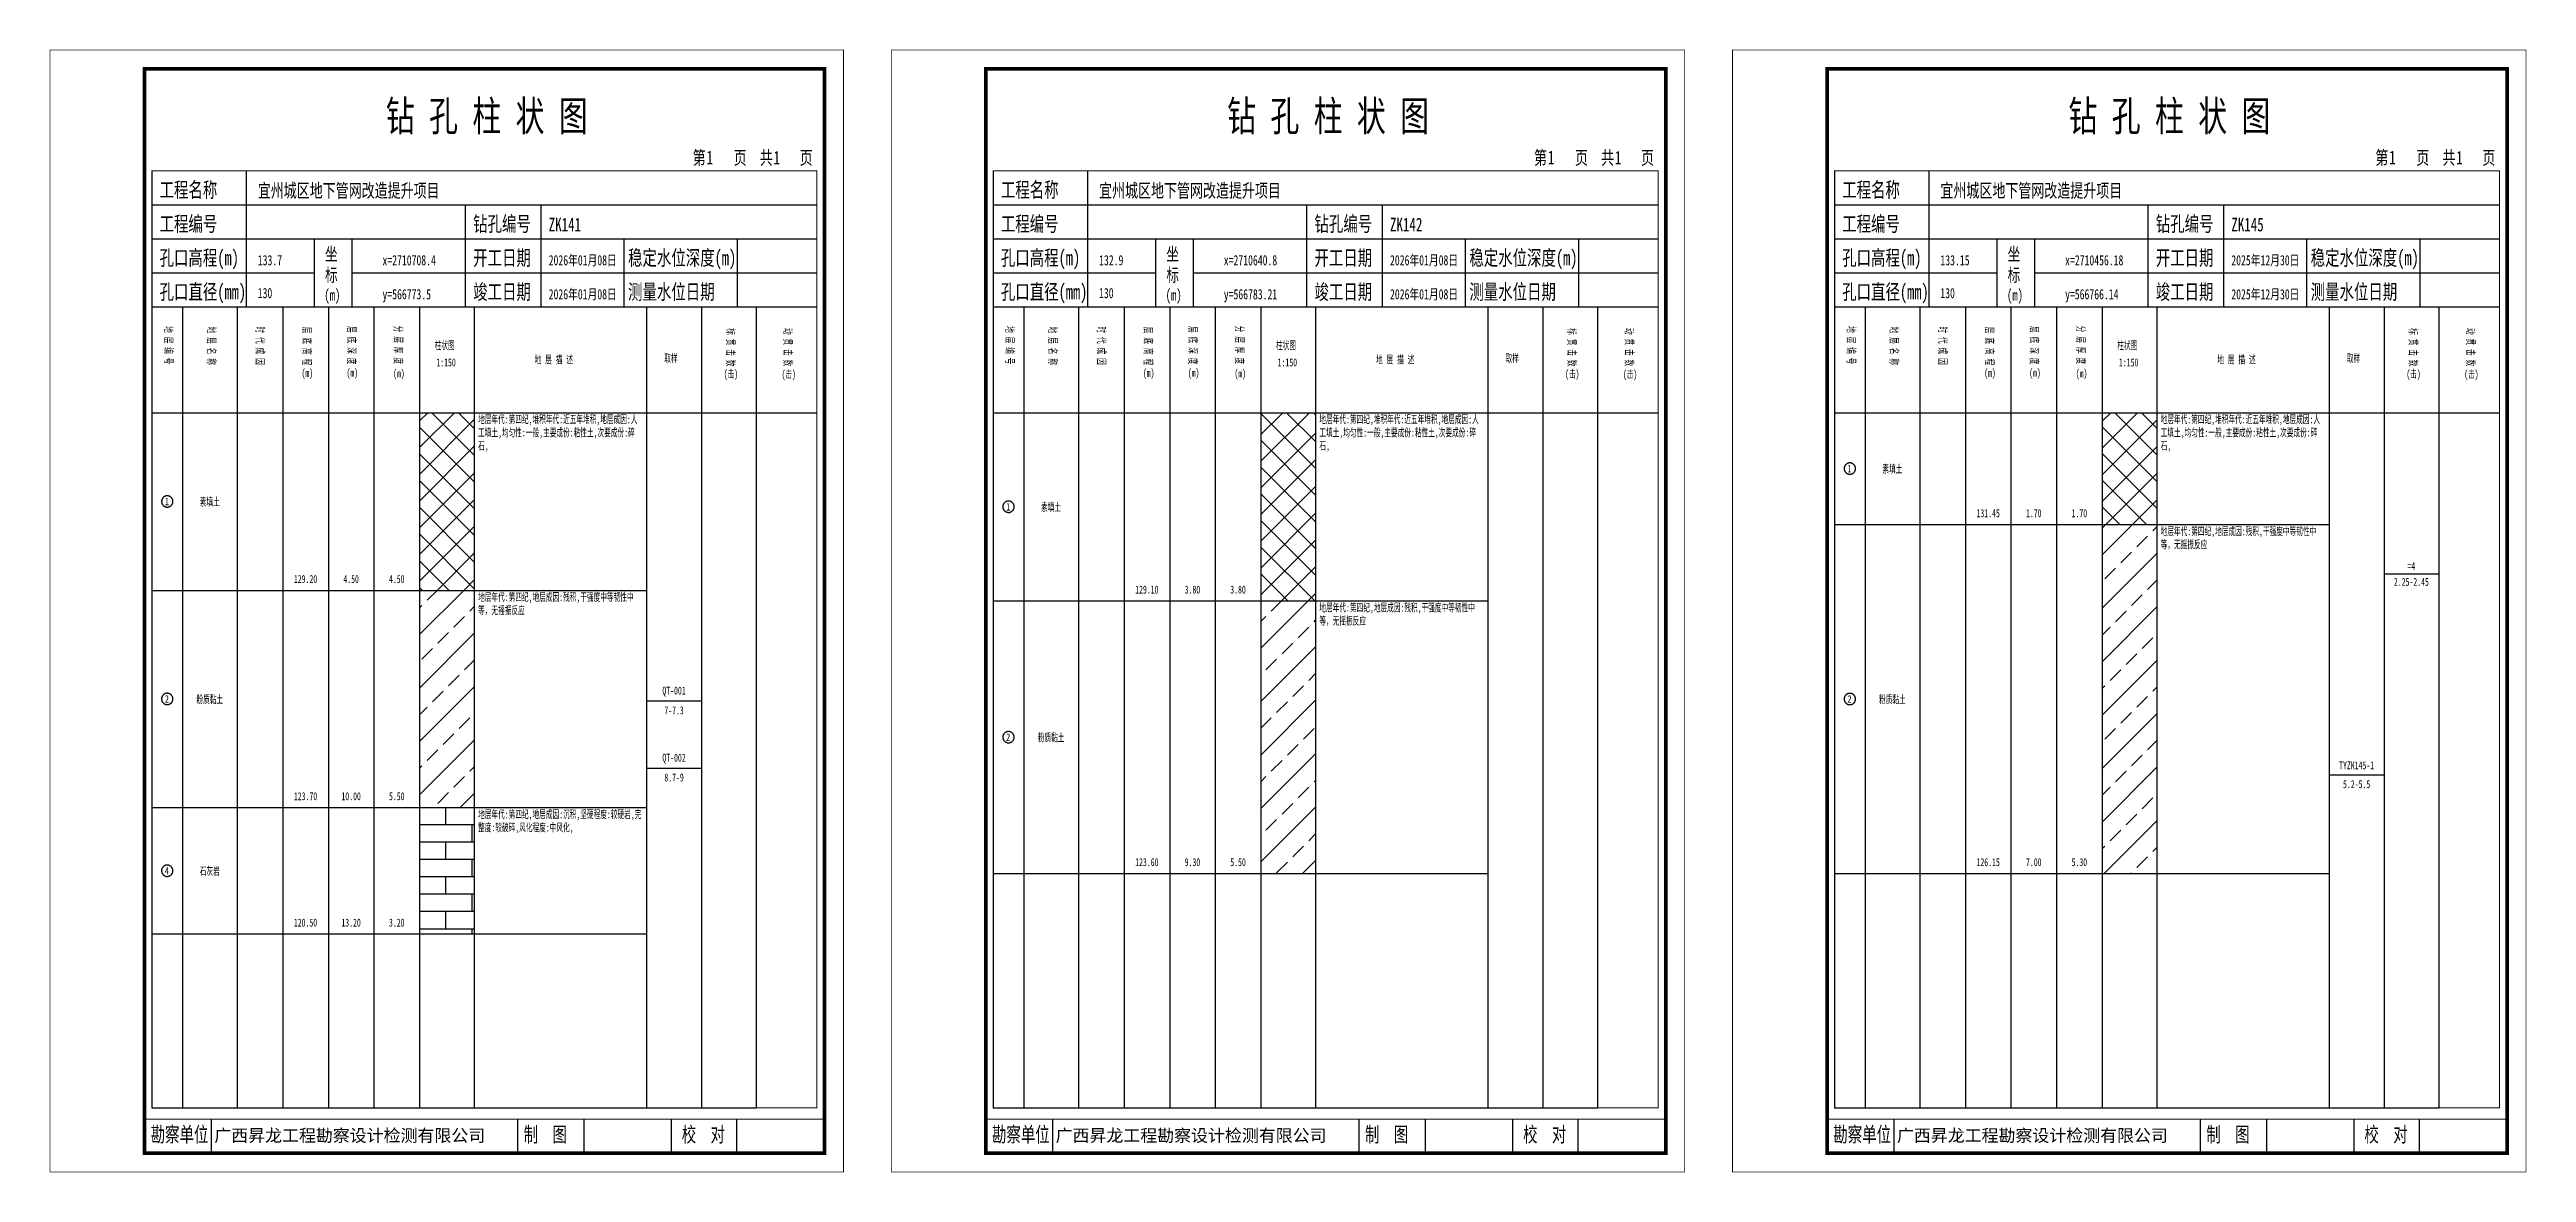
# Model space of a CAD drawing. Header units: millimetres. Extents: x 0 to 2711117, y 0 to 567555.
# Drawn here: x 36743 to 37399, y 0 to 297 of the extents above; entities that cross this region are included whole.
import ezdxf
from ezdxf.enums import TextEntityAlignment as Align

# ---------------------------------------------------------------- set-up
doc = ezdxf.new("R2010")
doc.units = ezdxf.units.MM
doc.layers.add('GICAD_POU_TEXTS', color=7, linetype='Continuous')
doc.layers.add('勘察点图例', color=7, linetype='Continuous')
doc.styles.add('HEAD_FONT', font='simfang.ttf', dxfattribs={"width": 0.6})
doc.styles.add('HEAD_FONT2', font='simfang.ttf', dxfattribs={"width": 0.6})
doc.styles.add('HT', font='simhei.ttf')
doc.styles.add('LZ_FONT', font='simfang.ttf', dxfattribs={"width": 0.7, "height": 8})
doc.styles.add('成果图图块', font='simfang.ttf', dxfattribs={"height": 2.5})
doc.styles.add('成果图表体', font='simfang.ttf', dxfattribs={"width": 0.6, "height": 2.1})
pattern_1 = [(45, (0, 0), (-3.5355339, 3.5355339), []), (135, (0, 0), (-3.5355339, -3.5355339), [])]
pattern_2 = [(45, (0, 0), (-7.0710678, 7.0710678), []), (45, (7.071, 0), (-7.0710678, 7.0710678), [4, -2])]

# ---------------------------------------------------------------- blocks, each defined once
blk = doc.blocks.new('ZK141')
for p, q in [((52, 229), (52, 265)), ((27, 256), (203, 256)), ((110, 229), (110, 256)), ((130, 229), (130, 256)), ((27, 247), (203, 247)), ((70, 229), (70, 247)), ((80, 229), (80, 247)), ((152, 229), (152, 247)), ((182, 229), (182, 247)), ((27, 238), (70, 238)), ((80, 238), (203, 238)), ((27, 229), (35.05, 229)), ((35.05, 229), (35.05, 17)), ((35.05, 229), (49.53, 229)), ((49.53, 229), (49.53, 17)), ((49.53, 229), (61.6, 229)), ((61.6, 229), (61.6, 17)), ((61.6, 229), (73.68, 229)), ((73.68, 229), (73.68, 17)), ((73.68, 229), (85.75, 229)), ((85.75, 229), (85.75, 17)), ((85.75, 229), (97.82, 229)), ((97.82, 229), (97.82, 17)), ((97.82, 229), (112.3, 229)), ((112.3, 229), (112.3, 17)), ((112.3, 229), (157.93, 229)), ((157.93, 229), (157.93, 17)), ((157.93, 229), (172.42, 229)), ((172.42, 229), (172.42, 17)), ((172.42, 229), (186.9, 229)), ((186.9, 229), (186.9, 17)), ((186.9, 229), (203, 229)), ((27, 201), (203, 201)), ((27, 17), (35.05, 17)), ((35.05, 17), (49.53, 17)), ((42.74, 4.95), (42.74, 13.95)), ((42.74, 4.95), (42.74, 13.95)), ((49.53, 17), (61.6, 17)), ((61.6, 17), (73.68, 17)), ((73.68, 17), (85.75, 17)), ((85.75, 17), (97.82, 17)), ((97.82, 17), (112.3, 17)), ((112.3, 17), (157.93, 17)), ((123.83, 4.95), (123.83, 13.95)), ((141.38, 4.95), (141.38, 13.95)), ((157.93, 17), (172.42, 17)), ((164.48, 4.95), (164.48, 13.95)), ((172.42, 17), (186.9, 17)), ((181.84, 4.95), (181.84, 13.95)), ((181.84, 4.95), (181.84, 13.95))]:
    blk.add_line(p, q)
for points, const_width in [([(0, 0), (210, 0), (210, 297), (0, 297)], 0.25), ([(25, 5), (205, 5), (205, 292), (25, 292)], 1), ([(27, 265), (203, 265), (203, 17), (27, 17)], 0.3)]:
    blk.add_lwpolyline(points, close=True, dxfattribs=dict(const_width=const_width))
at = {"const_width": 0.3}
for points in [[(27, 229), (203, 229)], [(25, 14), (205, 14)]]:
    blk.add_lwpolyline(points, dxfattribs=at)
at = {"style": 'LZ_FONT', "width": 0.7}
for s, height, p in [('钻 孔 柱 状 图', 8, (88.9, 275.54)), ('第', 3.6, (170.12, 266.7)), ('1', 3.6, (173.78, 266.75)), ('页', 3.6, (180.96, 266.7)), ('共', 3.6, (187.88, 266.7)), ('1', 3.6, (191.54, 266.7)), ('页', 3.6, (198.44, 266.7)), ('工程名称', 4, (29, 258)), ('宜州城区地下管网改造提升项目', 3.6, (55, 258)), ('工程编号', 4, (29, 249)), ('钻孔编号', 4, (112, 249)), ('ZK141', 3.6, (132, 249)), ('孔口高程(m)', 4, (29, 240)), ('133.7', 2.7, (55, 240)), ('坐', 3.5, (72.79, 241.24)), ('x=2710708.4', 2.7, (88, 240)), ('开工日期', 4, (112, 240)), ('2026年01月08日', 2.7, (132, 240)), ('稳定水位深度(m)', 4, (153, 240)), ('标', 3.5, (72.79, 235.7)), ('孔口直径(mm)', 4, (29, 231)), ('130', 2.7, (54.98, 231.31)), ('(m) ', 3, (72.59, 230.65)), ('y=566773.5', 2.7, (88, 231)), ('竣工日期', 4, (112, 231)), ('2026年01月08日', 2.7, (132, 231)), ('测量水位日期', 4, (153, 231)), ('勘察单位', 4, (26.65, 7.95)), ('制  图', 4, (125.4, 7.95)), ('校  对', 4, (167.22, 7.95))]:
    blk.add_text(s, height=height, dxfattribs=at).set_placement(p)
at = {"style": 'HT'}
blk.add_text('广西昇龙工程勘察设计检测有限公司', height=3.2865, dxfattribs=at).set_placement((43.48, 8.02))
at = {"char_height": 2.1, "width": 22.806, "attachment_point": 1, "rotation": 270, "style": 'HEAD_FONT'}
for s, insert in [('地 层 编 号', (32.46, 223.92)), ('地 层 名 称', (43.79, 223.76)), ('时 代 成 因', (56.67, 223.83)), ('层 底 高 程', (69.07, 223.71)), ('层 底 深 度', (80.9, 223.91)), ('分 层 厚 度', (93.26, 224.01)), ('标 贯 击 数', (181.21, 223.37)), ('动 贯 击 数', (196.38, 223.43))]:
    blk.add_mtext(s, dxfattribs=dict(at, insert=insert))
at = {"char_height": 2.1, "attachment_point": 1}
for s, insert, width, style in [('柱状图', (101.82, 219.87), 7.855, 'HEAD_FONT2'), ('地 层 描 述', (128.29, 216.11), 22.0781, 'HEAD_FONT2'), ('取样', (162.58, 216.44), 7.855, 'HEAD_FONT2'), ('(m)', (66.58, 212.56), 4.7944, 'HEAD_FONT'), ('(m)', (78.47, 212.61), 4.7944, 'HEAD_FONT'), ('(m)', (90.81, 212.43), 4.7944, 'HEAD_FONT'), ('1:150', (102.26, 215.36), 6.9223, 'HEAD_FONT2'), ('(击)', (178.33, 212.31), 7.855, 'HEAD_FONT2'), ('(击)', (193.64, 212.22), 7.855, 'HEAD_FONT2')]:
    blk.add_mtext(s, dxfattribs=dict(at, insert=insert, width=width, style=style))
blk = doc.blocks.new('ZK141_0')
at = {"color": 7}
blk.add_polyline3d([(-1.5, 0.02, 0), (-1.5, -0.06, 0), (-1.49, -0.13, 0), (-1.48, -0.2, 0), (-1.47, -0.28, 0), (-1.46, -0.35, 0), (-1.44, -0.42, 0), (-1.41, -0.49, 0), (-1.39, -0.56, 0), (-1.36, -0.63, 0), (-1.32, -0.69, 0), (-1.29, -0.76, 0), (-1.25, -0.82, 0), (-1.2, -0.88, 0), (-1.16, -0.94, 0), (-1.11, -0.99, 0), (-1.06, -1.04, 0), (-1.01, -1.1, 0), (-0.95, -1.14, 0), (-0.89, -1.19, 0), (-0.83, -1.23, 0), (-0.77, -1.27, 0), (-0.71, -1.31, 0), (-0.64, -1.34, 0), (-0.57, -1.37, 0), (-0.51, -1.4, 0), (-0.44, -1.42, 0), (-0.36, -1.44, 0), (-0.29, -1.46, 0), (-0.22, -1.47, 0), (-0.15, -1.48, 0), (-0.07, -1.48, 0), (0, -1.48, 0), (0.07, -1.48, 0), (0.15, -1.48, 0), (0.22, -1.47, 0), (0.29, -1.46, 0), (0.36, -1.44, 0), (0.44, -1.42, 0), (0.51, -1.4, 0), (0.57, -1.37, 0), (0.64, -1.34, 0), (0.71, -1.31, 0), (0.77, -1.27, 0), (0.83, -1.23, 0), (0.89, -1.19, 0), (0.95, -1.14, 0), (1.01, -1.1, 0), (1.06, -1.04, 0), (1.11, -0.99, 0), (1.16, -0.94, 0), (1.2, -0.88, 0), (1.25, -0.82, 0), (1.29, -0.76, 0), (1.32, -0.69, 0), (1.36, -0.63, 0), (1.39, -0.56, 0), (1.41, -0.49, 0), (1.44, -0.42, 0), (1.46, -0.35, 0), (1.47, -0.28, 0), (1.48, -0.2, 0), (1.49, -0.13, 0), (1.5, -0.06, 0), (1.5, 0.02, 0), (1.5, 0.09, 0), (1.49, 0.16, 0), (1.48, 0.24, 0), (1.47, 0.31, 0), (1.46, 0.38, 0), (1.44, 0.45, 0), (1.41, 0.52, 0), (1.39, 0.59, 0), (1.36, 0.66, 0), (1.32, 0.72, 0), (1.29, 0.79, 0), (1.25, 0.85, 0), (1.2, 0.91, 0), (1.16, 0.97, 0), (1.11, 1.02, 0), (1.06, 1.08, 0), (1.01, 1.13, 0), (0.95, 1.18, 0), (0.89, 1.22, 0), (0.83, 1.26, 0), (0.77, 1.3, 0), (0.71, 1.34, 0), (0.64, 1.37, 0), (0.57, 1.4, 0), (0.51, 1.43, 0), (0.44, 1.45, 0), (0.36, 1.47, 0), (0.29, 1.49, 0), (0.22, 1.5, 0), (0.15, 1.51, 0), (0.07, 1.51, 0), (0, 1.52, 0), (-0.07, 1.51, 0), (-0.15, 1.51, 0), (-0.22, 1.5, 0), (-0.29, 1.49, 0), (-0.36, 1.47, 0), (-0.44, 1.45, 0), (-0.51, 1.43, 0), (-0.57, 1.4, 0), (-0.64, 1.37, 0), (-0.71, 1.34, 0), (-0.77, 1.3, 0), (-0.83, 1.26, 0), (-0.89, 1.22, 0), (-0.95, 1.18, 0), (-1.01, 1.13, 0), (-1.06, 1.08, 0), (-1.11, 1.02, 0), (-1.16, 0.97, 0), (-1.2, 0.91, 0), (-1.25, 0.85, 0), (-1.29, 0.79, 0), (-1.32, 0.72, 0), (-1.36, 0.66, 0), (-1.39, 0.59, 0), (-1.41, 0.52, 0), (-1.44, 0.45, 0), (-1.46, 0.38, 0), (-1.47, 0.31, 0), (-1.48, 0.24, 0), (-1.49, 0.16, 0), (-1.5, 0.09, 0), (-1.5, 0.02, 0)], dxfattribs=at)
at = {"layer": 'GICAD_POU_TEXTS', "color": 7, "style": '成果图图块', "width": 0.7}
blk.add_text('1', height=2, dxfattribs=at).set_placement((-0.09, -0.99), align=Align.CENTER)
blk = doc.blocks.new('ZK141_1')
at = {"color": 7}
blk.add_polyline3d([(-1.5, 0.02, 0), (-1.5, -0.06, 0), (-1.49, -0.13, 0), (-1.48, -0.2, 0), (-1.47, -0.28, 0), (-1.46, -0.35, 0), (-1.44, -0.42, 0), (-1.41, -0.49, 0), (-1.39, -0.56, 0), (-1.36, -0.63, 0), (-1.32, -0.69, 0), (-1.29, -0.76, 0), (-1.25, -0.82, 0), (-1.2, -0.88, 0), (-1.16, -0.94, 0), (-1.11, -0.99, 0), (-1.06, -1.04, 0), (-1.01, -1.1, 0), (-0.95, -1.14, 0), (-0.89, -1.19, 0), (-0.83, -1.23, 0), (-0.77, -1.27, 0), (-0.71, -1.31, 0), (-0.64, -1.34, 0), (-0.57, -1.37, 0), (-0.51, -1.4, 0), (-0.44, -1.42, 0), (-0.36, -1.44, 0), (-0.29, -1.46, 0), (-0.22, -1.47, 0), (-0.15, -1.48, 0), (-0.07, -1.48, 0), (0, -1.48, 0), (0.07, -1.48, 0), (0.15, -1.48, 0), (0.22, -1.47, 0), (0.29, -1.46, 0), (0.36, -1.44, 0), (0.44, -1.42, 0), (0.51, -1.4, 0), (0.57, -1.37, 0), (0.64, -1.34, 0), (0.71, -1.31, 0), (0.77, -1.27, 0), (0.83, -1.23, 0), (0.89, -1.19, 0), (0.95, -1.14, 0), (1.01, -1.1, 0), (1.06, -1.04, 0), (1.11, -0.99, 0), (1.16, -0.94, 0), (1.2, -0.88, 0), (1.25, -0.82, 0), (1.29, -0.76, 0), (1.32, -0.69, 0), (1.36, -0.63, 0), (1.39, -0.56, 0), (1.41, -0.49, 0), (1.44, -0.42, 0), (1.46, -0.35, 0), (1.47, -0.28, 0), (1.48, -0.2, 0), (1.49, -0.13, 0), (1.5, -0.06, 0), (1.5, 0.02, 0), (1.5, 0.09, 0), (1.49, 0.16, 0), (1.48, 0.24, 0), (1.47, 0.31, 0), (1.46, 0.38, 0), (1.44, 0.45, 0), (1.41, 0.52, 0), (1.39, 0.59, 0), (1.36, 0.66, 0), (1.32, 0.72, 0), (1.29, 0.79, 0), (1.25, 0.85, 0), (1.2, 0.91, 0), (1.16, 0.97, 0), (1.11, 1.02, 0), (1.06, 1.08, 0), (1.01, 1.13, 0), (0.95, 1.18, 0), (0.89, 1.22, 0), (0.83, 1.26, 0), (0.77, 1.3, 0), (0.71, 1.34, 0), (0.64, 1.37, 0), (0.57, 1.4, 0), (0.51, 1.43, 0), (0.44, 1.45, 0), (0.36, 1.47, 0), (0.29, 1.49, 0), (0.22, 1.5, 0), (0.15, 1.51, 0), (0.07, 1.51, 0), (0, 1.52, 0), (-0.07, 1.51, 0), (-0.15, 1.51, 0), (-0.22, 1.5, 0), (-0.29, 1.49, 0), (-0.36, 1.47, 0), (-0.44, 1.45, 0), (-0.51, 1.43, 0), (-0.57, 1.4, 0), (-0.64, 1.37, 0), (-0.71, 1.34, 0), (-0.77, 1.3, 0), (-0.83, 1.26, 0), (-0.89, 1.22, 0), (-0.95, 1.18, 0), (-1.01, 1.13, 0), (-1.06, 1.08, 0), (-1.11, 1.02, 0), (-1.16, 0.97, 0), (-1.2, 0.91, 0), (-1.25, 0.85, 0), (-1.29, 0.79, 0), (-1.32, 0.72, 0), (-1.36, 0.66, 0), (-1.39, 0.59, 0), (-1.41, 0.52, 0), (-1.44, 0.45, 0), (-1.46, 0.38, 0), (-1.47, 0.31, 0), (-1.48, 0.24, 0), (-1.49, 0.16, 0), (-1.5, 0.09, 0), (-1.5, 0.02, 0)], dxfattribs=at)
at = {"layer": 'GICAD_POU_TEXTS', "color": 7, "style": '成果图图块', "width": 0.7}
blk.add_text('2', height=2, dxfattribs=at).set_placement((-0.09, -0.99), align=Align.CENTER)
blk = doc.blocks.new('ZK141_2')
at = {"color": 7}
blk.add_polyline3d([(-1.5, 0.02, 0), (-1.5, -0.06, 0), (-1.49, -0.13, 0), (-1.48, -0.2, 0), (-1.47, -0.28, 0), (-1.46, -0.35, 0), (-1.44, -0.42, 0), (-1.41, -0.49, 0), (-1.39, -0.56, 0), (-1.36, -0.63, 0), (-1.32, -0.69, 0), (-1.29, -0.76, 0), (-1.25, -0.82, 0), (-1.2, -0.88, 0), (-1.16, -0.94, 0), (-1.11, -0.99, 0), (-1.06, -1.04, 0), (-1.01, -1.1, 0), (-0.95, -1.14, 0), (-0.89, -1.19, 0), (-0.83, -1.23, 0), (-0.77, -1.27, 0), (-0.71, -1.31, 0), (-0.64, -1.34, 0), (-0.57, -1.37, 0), (-0.51, -1.4, 0), (-0.44, -1.42, 0), (-0.36, -1.44, 0), (-0.29, -1.46, 0), (-0.22, -1.47, 0), (-0.15, -1.48, 0), (-0.07, -1.48, 0), (0, -1.48, 0), (0.07, -1.48, 0), (0.15, -1.48, 0), (0.22, -1.47, 0), (0.29, -1.46, 0), (0.36, -1.44, 0), (0.44, -1.42, 0), (0.51, -1.4, 0), (0.57, -1.37, 0), (0.64, -1.34, 0), (0.71, -1.31, 0), (0.77, -1.27, 0), (0.83, -1.23, 0), (0.89, -1.19, 0), (0.95, -1.14, 0), (1.01, -1.1, 0), (1.06, -1.04, 0), (1.11, -0.99, 0), (1.16, -0.94, 0), (1.2, -0.88, 0), (1.25, -0.82, 0), (1.29, -0.76, 0), (1.32, -0.69, 0), (1.36, -0.63, 0), (1.39, -0.56, 0), (1.41, -0.49, 0), (1.44, -0.42, 0), (1.46, -0.35, 0), (1.47, -0.28, 0), (1.48, -0.2, 0), (1.49, -0.13, 0), (1.5, -0.06, 0), (1.5, 0.02, 0), (1.5, 0.09, 0), (1.49, 0.16, 0), (1.48, 0.24, 0), (1.47, 0.31, 0), (1.46, 0.38, 0), (1.44, 0.45, 0), (1.41, 0.52, 0), (1.39, 0.59, 0), (1.36, 0.66, 0), (1.32, 0.72, 0), (1.29, 0.79, 0), (1.25, 0.85, 0), (1.2, 0.91, 0), (1.16, 0.97, 0), (1.11, 1.02, 0), (1.06, 1.08, 0), (1.01, 1.13, 0), (0.95, 1.18, 0), (0.89, 1.22, 0), (0.83, 1.26, 0), (0.77, 1.3, 0), (0.71, 1.34, 0), (0.64, 1.37, 0), (0.57, 1.4, 0), (0.51, 1.43, 0), (0.44, 1.45, 0), (0.36, 1.47, 0), (0.29, 1.49, 0), (0.22, 1.5, 0), (0.15, 1.51, 0), (0.07, 1.51, 0), (0, 1.52, 0), (-0.07, 1.51, 0), (-0.15, 1.51, 0), (-0.22, 1.5, 0), (-0.29, 1.49, 0), (-0.36, 1.47, 0), (-0.44, 1.45, 0), (-0.51, 1.43, 0), (-0.57, 1.4, 0), (-0.64, 1.37, 0), (-0.71, 1.34, 0), (-0.77, 1.3, 0), (-0.83, 1.26, 0), (-0.89, 1.22, 0), (-0.95, 1.18, 0), (-1.01, 1.13, 0), (-1.06, 1.08, 0), (-1.11, 1.02, 0), (-1.16, 0.97, 0), (-1.2, 0.91, 0), (-1.25, 0.85, 0), (-1.29, 0.79, 0), (-1.32, 0.72, 0), (-1.36, 0.66, 0), (-1.39, 0.59, 0), (-1.41, 0.52, 0), (-1.44, 0.45, 0), (-1.46, 0.38, 0), (-1.47, 0.31, 0), (-1.48, 0.24, 0), (-1.49, 0.16, 0), (-1.5, 0.09, 0), (-1.5, 0.02, 0)], dxfattribs=at)
at = {"layer": 'GICAD_POU_TEXTS', "color": 7, "style": '成果图图块', "width": 0.7}
blk.add_text('4', height=2, dxfattribs=at).set_placement((-0.09, -0.99), align=Align.CENTER)
blk = doc.blocks.new('ZK142')
for p, q in [((52, 229), (52, 265)), ((27, 256), (203, 256)), ((110, 229), (110, 256)), ((130, 229), (130, 256)), ((27, 247), (203, 247)), ((70, 229), (70, 247)), ((80, 229), (80, 247)), ((152, 229), (152, 247)), ((182, 229), (182, 247)), ((27, 238), (70, 238)), ((80, 238), (203, 238)), ((27, 229), (35.05, 229)), ((35.05, 229), (35.05, 17)), ((35.05, 229), (49.53, 229)), ((49.53, 229), (49.53, 17)), ((49.53, 229), (61.6, 229)), ((61.6, 229), (61.6, 17)), ((61.6, 229), (73.68, 229)), ((73.68, 229), (73.68, 17)), ((73.68, 229), (85.75, 229)), ((85.75, 229), (85.75, 17)), ((85.75, 229), (97.82, 229)), ((97.82, 229), (97.82, 17)), ((97.82, 229), (112.3, 229)), ((112.3, 229), (112.3, 17)), ((112.3, 229), (157.93, 229)), ((157.93, 229), (157.93, 17)), ((157.93, 229), (172.42, 229)), ((172.42, 229), (172.42, 17)), ((172.42, 229), (186.9, 229)), ((186.9, 229), (186.9, 17)), ((186.9, 229), (203, 229)), ((27, 201), (203, 201)), ((27, 17), (35.05, 17)), ((35.05, 17), (49.53, 17)), ((42.74, 4.95), (42.74, 13.95)), ((42.74, 4.95), (42.74, 13.95)), ((49.53, 17), (61.6, 17)), ((61.6, 17), (73.68, 17)), ((73.68, 17), (85.75, 17)), ((85.75, 17), (97.82, 17)), ((97.82, 17), (112.3, 17)), ((112.3, 17), (157.93, 17)), ((123.83, 4.95), (123.83, 13.95)), ((141.38, 4.95), (141.38, 13.95)), ((157.93, 17), (172.42, 17)), ((164.48, 4.95), (164.48, 13.95)), ((172.42, 17), (186.9, 17)), ((181.84, 4.95), (181.84, 13.95)), ((181.84, 4.95), (181.84, 13.95))]:
    blk.add_line(p, q)
for points, const_width in [([(0, 0), (210, 0), (210, 297), (0, 297)], 0.25), ([(25, 5), (205, 5), (205, 292), (25, 292)], 1), ([(27, 265), (203, 265), (203, 17), (27, 17)], 0.3)]:
    blk.add_lwpolyline(points, close=True, dxfattribs=dict(const_width=const_width))
at = {"const_width": 0.3}
for points in [[(27, 229), (203, 229)], [(25, 14), (205, 14)]]:
    blk.add_lwpolyline(points, dxfattribs=at)
at = {"style": 'LZ_FONT', "width": 0.7}
for s, height, p in [('钻 孔 柱 状 图', 8, (88.9, 275.54)), ('第', 3.6, (170.12, 266.7)), ('1', 3.6, (173.78, 266.75)), ('页', 3.6, (180.96, 266.7)), ('共', 3.6, (187.88, 266.7)), ('1', 3.6, (191.54, 266.7)), ('页', 3.6, (198.44, 266.7)), ('工程名称', 4, (29, 258)), ('宜州城区地下管网改造提升项目', 3.6, (55, 258)), ('工程编号', 4, (29, 249)), ('钻孔编号', 4, (112, 249)), ('ZK142', 3.6, (132, 249)), ('孔口高程(m)', 4, (29, 240)), ('132.9', 2.7, (55, 240)), ('坐', 3.5, (72.79, 241.24)), ('x=2710640.8', 2.7, (88, 240)), ('开工日期', 4, (112, 240)), ('2026年01月08日', 2.7, (132, 240)), ('稳定水位深度(m)', 4, (153, 240)), ('标', 3.5, (72.79, 235.7)), ('孔口直径(mm)', 4, (29, 231)), ('130', 2.7, (54.98, 231.31)), ('(m) ', 3, (72.59, 230.65)), ('y=566783.21', 2.7, (88, 231)), ('竣工日期', 4, (112, 231)), ('2026年01月08日', 2.7, (132, 231)), ('测量水位日期', 4, (153, 231)), ('勘察单位', 4, (26.65, 7.95)), ('制  图', 4, (125.4, 7.95)), ('校  对', 4, (167.22, 7.95))]:
    blk.add_text(s, height=height, dxfattribs=at).set_placement(p)
at = {"style": 'HT'}
blk.add_text('广西昇龙工程勘察设计检测有限公司', height=3.2865, dxfattribs=at).set_placement((43.48, 8.02))
at = {"char_height": 2.1, "width": 22.806, "attachment_point": 1, "rotation": 270, "style": 'HEAD_FONT'}
for s, insert in [('地 层 编 号', (32.46, 223.92)), ('地 层 名 称', (43.79, 223.76)), ('时 代 成 因', (56.67, 223.83)), ('层 底 高 程', (69.07, 223.71)), ('层 底 深 度', (80.9, 223.91)), ('分 层 厚 度', (93.26, 224.01)), ('标 贯 击 数', (181.21, 223.37)), ('动 贯 击 数', (196.38, 223.43))]:
    blk.add_mtext(s, dxfattribs=dict(at, insert=insert))
at = {"char_height": 2.1, "attachment_point": 1}
for s, insert, width, style in [('柱状图', (101.82, 219.87), 7.855, 'HEAD_FONT2'), ('地 层 描 述', (128.29, 216.11), 22.0781, 'HEAD_FONT2'), ('取样', (162.58, 216.44), 7.855, 'HEAD_FONT2'), ('(m)', (66.58, 212.56), 4.7944, 'HEAD_FONT'), ('(m)', (78.47, 212.61), 4.7944, 'HEAD_FONT'), ('(m)', (90.81, 212.43), 4.7944, 'HEAD_FONT'), ('1:150', (102.26, 215.36), 6.9223, 'HEAD_FONT2'), ('(击)', (178.33, 212.31), 7.855, 'HEAD_FONT2'), ('(击)', (193.64, 212.22), 7.855, 'HEAD_FONT2')]:
    blk.add_mtext(s, dxfattribs=dict(at, insert=insert, width=width, style=style))
blk = doc.blocks.new('ZK142_0')
at = {"color": 7}
blk.add_polyline3d([(-1.5, 0.02, 0), (-1.5, -0.06, 0), (-1.49, -0.13, 0), (-1.48, -0.2, 0), (-1.47, -0.28, 0), (-1.46, -0.35, 0), (-1.44, -0.42, 0), (-1.41, -0.49, 0), (-1.39, -0.56, 0), (-1.36, -0.63, 0), (-1.32, -0.69, 0), (-1.29, -0.76, 0), (-1.25, -0.82, 0), (-1.2, -0.88, 0), (-1.16, -0.94, 0), (-1.11, -0.99, 0), (-1.06, -1.04, 0), (-1.01, -1.1, 0), (-0.95, -1.14, 0), (-0.89, -1.19, 0), (-0.83, -1.23, 0), (-0.77, -1.27, 0), (-0.71, -1.31, 0), (-0.64, -1.34, 0), (-0.57, -1.37, 0), (-0.51, -1.4, 0), (-0.44, -1.42, 0), (-0.36, -1.44, 0), (-0.29, -1.46, 0), (-0.22, -1.47, 0), (-0.15, -1.48, 0), (-0.07, -1.48, 0), (0, -1.48, 0), (0.07, -1.48, 0), (0.15, -1.48, 0), (0.22, -1.47, 0), (0.29, -1.46, 0), (0.36, -1.44, 0), (0.44, -1.42, 0), (0.51, -1.4, 0), (0.57, -1.37, 0), (0.64, -1.34, 0), (0.71, -1.31, 0), (0.77, -1.27, 0), (0.83, -1.23, 0), (0.89, -1.19, 0), (0.95, -1.14, 0), (1.01, -1.1, 0), (1.06, -1.04, 0), (1.11, -0.99, 0), (1.16, -0.94, 0), (1.2, -0.88, 0), (1.25, -0.82, 0), (1.29, -0.76, 0), (1.32, -0.69, 0), (1.36, -0.63, 0), (1.39, -0.56, 0), (1.41, -0.49, 0), (1.44, -0.42, 0), (1.46, -0.35, 0), (1.47, -0.28, 0), (1.48, -0.2, 0), (1.49, -0.13, 0), (1.5, -0.06, 0), (1.5, 0.02, 0), (1.5, 0.09, 0), (1.49, 0.16, 0), (1.48, 0.24, 0), (1.47, 0.31, 0), (1.46, 0.38, 0), (1.44, 0.45, 0), (1.41, 0.52, 0), (1.39, 0.59, 0), (1.36, 0.66, 0), (1.32, 0.72, 0), (1.29, 0.79, 0), (1.25, 0.85, 0), (1.2, 0.91, 0), (1.16, 0.97, 0), (1.11, 1.02, 0), (1.06, 1.08, 0), (1.01, 1.13, 0), (0.95, 1.18, 0), (0.89, 1.22, 0), (0.83, 1.26, 0), (0.77, 1.3, 0), (0.71, 1.34, 0), (0.64, 1.37, 0), (0.57, 1.4, 0), (0.51, 1.43, 0), (0.44, 1.45, 0), (0.36, 1.47, 0), (0.29, 1.49, 0), (0.22, 1.5, 0), (0.15, 1.51, 0), (0.07, 1.51, 0), (0, 1.52, 0), (-0.07, 1.51, 0), (-0.15, 1.51, 0), (-0.22, 1.5, 0), (-0.29, 1.49, 0), (-0.36, 1.47, 0), (-0.44, 1.45, 0), (-0.51, 1.43, 0), (-0.57, 1.4, 0), (-0.64, 1.37, 0), (-0.71, 1.34, 0), (-0.77, 1.3, 0), (-0.83, 1.26, 0), (-0.89, 1.22, 0), (-0.95, 1.18, 0), (-1.01, 1.13, 0), (-1.06, 1.08, 0), (-1.11, 1.02, 0), (-1.16, 0.97, 0), (-1.2, 0.91, 0), (-1.25, 0.85, 0), (-1.29, 0.79, 0), (-1.32, 0.72, 0), (-1.36, 0.66, 0), (-1.39, 0.59, 0), (-1.41, 0.52, 0), (-1.44, 0.45, 0), (-1.46, 0.38, 0), (-1.47, 0.31, 0), (-1.48, 0.24, 0), (-1.49, 0.16, 0), (-1.5, 0.09, 0), (-1.5, 0.02, 0)], dxfattribs=at)
at = {"layer": 'GICAD_POU_TEXTS', "color": 7, "style": '成果图图块', "width": 0.7}
blk.add_text('1', height=2, dxfattribs=at).set_placement((-0.09, -0.99), align=Align.CENTER)
blk = doc.blocks.new('ZK142_1')
at = {"color": 7}
blk.add_polyline3d([(-1.5, 0.02, 0), (-1.5, -0.06, 0), (-1.49, -0.13, 0), (-1.48, -0.2, 0), (-1.47, -0.28, 0), (-1.46, -0.35, 0), (-1.44, -0.42, 0), (-1.41, -0.49, 0), (-1.39, -0.56, 0), (-1.36, -0.63, 0), (-1.32, -0.69, 0), (-1.29, -0.76, 0), (-1.25, -0.82, 0), (-1.2, -0.88, 0), (-1.16, -0.94, 0), (-1.11, -0.99, 0), (-1.06, -1.04, 0), (-1.01, -1.1, 0), (-0.95, -1.14, 0), (-0.89, -1.19, 0), (-0.83, -1.23, 0), (-0.77, -1.27, 0), (-0.71, -1.31, 0), (-0.64, -1.34, 0), (-0.57, -1.37, 0), (-0.51, -1.4, 0), (-0.44, -1.42, 0), (-0.36, -1.44, 0), (-0.29, -1.46, 0), (-0.22, -1.47, 0), (-0.15, -1.48, 0), (-0.07, -1.48, 0), (0, -1.48, 0), (0.07, -1.48, 0), (0.15, -1.48, 0), (0.22, -1.47, 0), (0.29, -1.46, 0), (0.36, -1.44, 0), (0.44, -1.42, 0), (0.51, -1.4, 0), (0.57, -1.37, 0), (0.64, -1.34, 0), (0.71, -1.31, 0), (0.77, -1.27, 0), (0.83, -1.23, 0), (0.89, -1.19, 0), (0.95, -1.14, 0), (1.01, -1.1, 0), (1.06, -1.04, 0), (1.11, -0.99, 0), (1.16, -0.94, 0), (1.2, -0.88, 0), (1.25, -0.82, 0), (1.29, -0.76, 0), (1.32, -0.69, 0), (1.36, -0.63, 0), (1.39, -0.56, 0), (1.41, -0.49, 0), (1.44, -0.42, 0), (1.46, -0.35, 0), (1.47, -0.28, 0), (1.48, -0.2, 0), (1.49, -0.13, 0), (1.5, -0.06, 0), (1.5, 0.02, 0), (1.5, 0.09, 0), (1.49, 0.16, 0), (1.48, 0.24, 0), (1.47, 0.31, 0), (1.46, 0.38, 0), (1.44, 0.45, 0), (1.41, 0.52, 0), (1.39, 0.59, 0), (1.36, 0.66, 0), (1.32, 0.72, 0), (1.29, 0.79, 0), (1.25, 0.85, 0), (1.2, 0.91, 0), (1.16, 0.97, 0), (1.11, 1.02, 0), (1.06, 1.08, 0), (1.01, 1.13, 0), (0.95, 1.18, 0), (0.89, 1.22, 0), (0.83, 1.26, 0), (0.77, 1.3, 0), (0.71, 1.34, 0), (0.64, 1.37, 0), (0.57, 1.4, 0), (0.51, 1.43, 0), (0.44, 1.45, 0), (0.36, 1.47, 0), (0.29, 1.49, 0), (0.22, 1.5, 0), (0.15, 1.51, 0), (0.07, 1.51, 0), (0, 1.52, 0), (-0.07, 1.51, 0), (-0.15, 1.51, 0), (-0.22, 1.5, 0), (-0.29, 1.49, 0), (-0.36, 1.47, 0), (-0.44, 1.45, 0), (-0.51, 1.43, 0), (-0.57, 1.4, 0), (-0.64, 1.37, 0), (-0.71, 1.34, 0), (-0.77, 1.3, 0), (-0.83, 1.26, 0), (-0.89, 1.22, 0), (-0.95, 1.18, 0), (-1.01, 1.13, 0), (-1.06, 1.08, 0), (-1.11, 1.02, 0), (-1.16, 0.97, 0), (-1.2, 0.91, 0), (-1.25, 0.85, 0), (-1.29, 0.79, 0), (-1.32, 0.72, 0), (-1.36, 0.66, 0), (-1.39, 0.59, 0), (-1.41, 0.52, 0), (-1.44, 0.45, 0), (-1.46, 0.38, 0), (-1.47, 0.31, 0), (-1.48, 0.24, 0), (-1.49, 0.16, 0), (-1.5, 0.09, 0), (-1.5, 0.02, 0)], dxfattribs=at)
at = {"layer": 'GICAD_POU_TEXTS', "color": 7, "style": '成果图图块', "width": 0.7}
blk.add_text('2', height=2, dxfattribs=at).set_placement((-0.09, -0.99), align=Align.CENTER)
blk = doc.blocks.new('ZK145')
for p, q in [((52, 229), (52, 265)), ((27, 256), (203, 256)), ((110, 229), (110, 256)), ((130, 229), (130, 256)), ((27, 247), (203, 247)), ((70, 229), (70, 247)), ((80, 229), (80, 247)), ((152, 229), (152, 247)), ((182, 229), (182, 247)), ((27, 238), (70, 238)), ((80, 238), (203, 238)), ((27, 229), (35.05, 229)), ((35.05, 229), (35.05, 17)), ((35.05, 229), (49.53, 229)), ((49.53, 229), (49.53, 17)), ((49.53, 229), (61.6, 229)), ((61.6, 229), (61.6, 17)), ((61.6, 229), (73.68, 229)), ((73.68, 229), (73.68, 17)), ((73.68, 229), (85.75, 229)), ((85.75, 229), (85.75, 17)), ((85.75, 229), (97.82, 229)), ((97.82, 229), (97.82, 17)), ((97.82, 229), (112.3, 229)), ((112.3, 229), (112.3, 17)), ((112.3, 229), (157.93, 229)), ((157.93, 229), (157.93, 17)), ((157.93, 229), (172.42, 229)), ((172.42, 229), (172.42, 17)), ((172.42, 229), (186.9, 229)), ((186.9, 229), (186.9, 17)), ((186.9, 229), (203, 229)), ((27, 201), (203, 201)), ((27, 17), (35.05, 17)), ((35.05, 17), (49.53, 17)), ((42.74, 4.95), (42.74, 13.95)), ((42.74, 4.95), (42.74, 13.95)), ((49.53, 17), (61.6, 17)), ((61.6, 17), (73.68, 17)), ((73.68, 17), (85.75, 17)), ((85.75, 17), (97.82, 17)), ((97.82, 17), (112.3, 17)), ((112.3, 17), (157.93, 17)), ((123.83, 4.95), (123.83, 13.95)), ((141.38, 4.95), (141.38, 13.95)), ((157.93, 17), (172.42, 17)), ((164.48, 4.95), (164.48, 13.95)), ((172.42, 17), (186.9, 17)), ((181.84, 4.95), (181.84, 13.95)), ((181.84, 4.95), (181.84, 13.95))]:
    blk.add_line(p, q)
for points, const_width in [([(0, 0), (210, 0), (210, 297), (0, 297)], 0.25), ([(25, 5), (205, 5), (205, 292), (25, 292)], 1), ([(27, 265), (203, 265), (203, 17), (27, 17)], 0.3)]:
    blk.add_lwpolyline(points, close=True, dxfattribs=dict(const_width=const_width))
at = {"const_width": 0.3}
for points in [[(27, 229), (203, 229)], [(25, 14), (205, 14)]]:
    blk.add_lwpolyline(points, dxfattribs=at)
at = {"style": 'LZ_FONT', "width": 0.7}
for s, height, p in [('钻 孔 柱 状 图', 8, (88.9, 275.54)), ('第', 3.6, (170.12, 266.7)), ('1', 3.6, (173.78, 266.75)), ('页', 3.6, (180.96, 266.7)), ('共', 3.6, (187.88, 266.7)), ('1', 3.6, (191.54, 266.7)), ('页', 3.6, (198.44, 266.7)), ('工程名称', 4, (29, 258)), ('宜州城区地下管网改造提升项目', 3.6, (55, 258)), ('工程编号', 4, (29, 249)), ('钻孔编号', 4, (112, 249)), ('ZK145', 3.6, (132, 249)), ('孔口高程(m)', 4, (29, 240)), ('133.15', 2.7, (55, 240)), ('坐', 3.5, (72.79, 241.24)), ('x=2710456.18', 2.7, (88, 240)), ('开工日期', 4, (112, 240)), ('2025年12月30日', 2.7, (132, 240)), ('稳定水位深度(m)', 4, (153, 240)), ('标', 3.5, (72.79, 235.7)), ('孔口直径(mm)', 4, (29, 231)), ('130', 2.7, (54.98, 231.31)), ('(m) ', 3, (72.59, 230.65)), ('y=566766.14', 2.7, (88, 231)), ('竣工日期', 4, (112, 231)), ('2025年12月30日', 2.7, (132, 231)), ('测量水位日期', 4, (153, 231)), ('勘察单位', 4, (26.65, 7.95)), ('制  图', 4, (125.4, 7.95)), ('校  对', 4, (167.22, 7.95))]:
    blk.add_text(s, height=height, dxfattribs=at).set_placement(p)
at = {"style": 'HT'}
blk.add_text('广西昇龙工程勘察设计检测有限公司', height=3.2865, dxfattribs=at).set_placement((43.48, 8.02))
at = {"char_height": 2.1, "width": 22.806, "attachment_point": 1, "rotation": 270, "style": 'HEAD_FONT'}
for s, insert in [('地 层 编 号', (32.46, 223.92)), ('地 层 名 称', (43.79, 223.76)), ('时 代 成 因', (56.67, 223.83)), ('层 底 高 程', (69.07, 223.71)), ('层 底 深 度', (80.9, 223.91)), ('分 层 厚 度', (93.26, 224.01)), ('标 贯 击 数', (181.21, 223.37)), ('动 贯 击 数', (196.38, 223.43))]:
    blk.add_mtext(s, dxfattribs=dict(at, insert=insert))
at = {"char_height": 2.1, "attachment_point": 1}
for s, insert, width, style in [('柱状图', (101.82, 219.87), 7.855, 'HEAD_FONT2'), ('地 层 描 述', (128.29, 216.11), 22.0781, 'HEAD_FONT2'), ('取样', (162.58, 216.44), 7.855, 'HEAD_FONT2'), ('(m)', (66.58, 212.56), 4.7944, 'HEAD_FONT'), ('(m)', (78.47, 212.61), 4.7944, 'HEAD_FONT'), ('(m)', (90.81, 212.43), 4.7944, 'HEAD_FONT'), ('1:150', (102.26, 215.36), 6.9223, 'HEAD_FONT2'), ('(击)', (178.33, 212.31), 7.855, 'HEAD_FONT2'), ('(击)', (193.64, 212.22), 7.855, 'HEAD_FONT2')]:
    blk.add_mtext(s, dxfattribs=dict(at, insert=insert, width=width, style=style))
blk = doc.blocks.new('ZK145_0')
at = {"color": 7}
blk.add_polyline3d([(-1.5, 0.02, 0), (-1.5, -0.06, 0), (-1.49, -0.13, 0), (-1.48, -0.2, 0), (-1.47, -0.28, 0), (-1.46, -0.35, 0), (-1.44, -0.42, 0), (-1.41, -0.49, 0), (-1.39, -0.56, 0), (-1.36, -0.63, 0), (-1.32, -0.69, 0), (-1.29, -0.76, 0), (-1.25, -0.82, 0), (-1.2, -0.88, 0), (-1.16, -0.94, 0), (-1.11, -0.99, 0), (-1.06, -1.04, 0), (-1.01, -1.1, 0), (-0.95, -1.14, 0), (-0.89, -1.19, 0), (-0.83, -1.23, 0), (-0.77, -1.27, 0), (-0.71, -1.31, 0), (-0.64, -1.34, 0), (-0.57, -1.37, 0), (-0.51, -1.4, 0), (-0.44, -1.42, 0), (-0.36, -1.44, 0), (-0.29, -1.46, 0), (-0.22, -1.47, 0), (-0.15, -1.48, 0), (-0.07, -1.48, 0), (0, -1.48, 0), (0.07, -1.48, 0), (0.15, -1.48, 0), (0.22, -1.47, 0), (0.29, -1.46, 0), (0.36, -1.44, 0), (0.44, -1.42, 0), (0.51, -1.4, 0), (0.57, -1.37, 0), (0.64, -1.34, 0), (0.71, -1.31, 0), (0.77, -1.27, 0), (0.83, -1.23, 0), (0.89, -1.19, 0), (0.95, -1.14, 0), (1.01, -1.1, 0), (1.06, -1.04, 0), (1.11, -0.99, 0), (1.16, -0.94, 0), (1.2, -0.88, 0), (1.25, -0.82, 0), (1.29, -0.76, 0), (1.32, -0.69, 0), (1.36, -0.63, 0), (1.39, -0.56, 0), (1.41, -0.49, 0), (1.44, -0.42, 0), (1.46, -0.35, 0), (1.47, -0.28, 0), (1.48, -0.2, 0), (1.49, -0.13, 0), (1.5, -0.06, 0), (1.5, 0.02, 0), (1.5, 0.09, 0), (1.49, 0.16, 0), (1.48, 0.24, 0), (1.47, 0.31, 0), (1.46, 0.38, 0), (1.44, 0.45, 0), (1.41, 0.52, 0), (1.39, 0.59, 0), (1.36, 0.66, 0), (1.32, 0.72, 0), (1.29, 0.79, 0), (1.25, 0.85, 0), (1.2, 0.91, 0), (1.16, 0.97, 0), (1.11, 1.02, 0), (1.06, 1.08, 0), (1.01, 1.13, 0), (0.95, 1.18, 0), (0.89, 1.22, 0), (0.83, 1.26, 0), (0.77, 1.3, 0), (0.71, 1.34, 0), (0.64, 1.37, 0), (0.57, 1.4, 0), (0.51, 1.43, 0), (0.44, 1.45, 0), (0.36, 1.47, 0), (0.29, 1.49, 0), (0.22, 1.5, 0), (0.15, 1.51, 0), (0.07, 1.51, 0), (0, 1.52, 0), (-0.07, 1.51, 0), (-0.15, 1.51, 0), (-0.22, 1.5, 0), (-0.29, 1.49, 0), (-0.36, 1.47, 0), (-0.44, 1.45, 0), (-0.51, 1.43, 0), (-0.57, 1.4, 0), (-0.64, 1.37, 0), (-0.71, 1.34, 0), (-0.77, 1.3, 0), (-0.83, 1.26, 0), (-0.89, 1.22, 0), (-0.95, 1.18, 0), (-1.01, 1.13, 0), (-1.06, 1.08, 0), (-1.11, 1.02, 0), (-1.16, 0.97, 0), (-1.2, 0.91, 0), (-1.25, 0.85, 0), (-1.29, 0.79, 0), (-1.32, 0.72, 0), (-1.36, 0.66, 0), (-1.39, 0.59, 0), (-1.41, 0.52, 0), (-1.44, 0.45, 0), (-1.46, 0.38, 0), (-1.47, 0.31, 0), (-1.48, 0.24, 0), (-1.49, 0.16, 0), (-1.5, 0.09, 0), (-1.5, 0.02, 0)], dxfattribs=at)
at = {"layer": 'GICAD_POU_TEXTS', "color": 7, "style": '成果图图块', "width": 0.7}
blk.add_text('1', height=2, dxfattribs=at).set_placement((-0.09, -0.99), align=Align.CENTER)
blk = doc.blocks.new('ZK145_1')
at = {"color": 7}
blk.add_polyline3d([(-1.5, 0.02, 0), (-1.5, -0.06, 0), (-1.49, -0.13, 0), (-1.48, -0.2, 0), (-1.47, -0.28, 0), (-1.46, -0.35, 0), (-1.44, -0.42, 0), (-1.41, -0.49, 0), (-1.39, -0.56, 0), (-1.36, -0.63, 0), (-1.32, -0.69, 0), (-1.29, -0.76, 0), (-1.25, -0.82, 0), (-1.2, -0.88, 0), (-1.16, -0.94, 0), (-1.11, -0.99, 0), (-1.06, -1.04, 0), (-1.01, -1.1, 0), (-0.95, -1.14, 0), (-0.89, -1.19, 0), (-0.83, -1.23, 0), (-0.77, -1.27, 0), (-0.71, -1.31, 0), (-0.64, -1.34, 0), (-0.57, -1.37, 0), (-0.51, -1.4, 0), (-0.44, -1.42, 0), (-0.36, -1.44, 0), (-0.29, -1.46, 0), (-0.22, -1.47, 0), (-0.15, -1.48, 0), (-0.07, -1.48, 0), (0, -1.48, 0), (0.07, -1.48, 0), (0.15, -1.48, 0), (0.22, -1.47, 0), (0.29, -1.46, 0), (0.36, -1.44, 0), (0.44, -1.42, 0), (0.51, -1.4, 0), (0.57, -1.37, 0), (0.64, -1.34, 0), (0.71, -1.31, 0), (0.77, -1.27, 0), (0.83, -1.23, 0), (0.89, -1.19, 0), (0.95, -1.14, 0), (1.01, -1.1, 0), (1.06, -1.04, 0), (1.11, -0.99, 0), (1.16, -0.94, 0), (1.2, -0.88, 0), (1.25, -0.82, 0), (1.29, -0.76, 0), (1.32, -0.69, 0), (1.36, -0.63, 0), (1.39, -0.56, 0), (1.41, -0.49, 0), (1.44, -0.42, 0), (1.46, -0.35, 0), (1.47, -0.28, 0), (1.48, -0.2, 0), (1.49, -0.13, 0), (1.5, -0.06, 0), (1.5, 0.02, 0), (1.5, 0.09, 0), (1.49, 0.16, 0), (1.48, 0.24, 0), (1.47, 0.31, 0), (1.46, 0.38, 0), (1.44, 0.45, 0), (1.41, 0.52, 0), (1.39, 0.59, 0), (1.36, 0.66, 0), (1.32, 0.72, 0), (1.29, 0.79, 0), (1.25, 0.85, 0), (1.2, 0.91, 0), (1.16, 0.97, 0), (1.11, 1.02, 0), (1.06, 1.08, 0), (1.01, 1.13, 0), (0.95, 1.18, 0), (0.89, 1.22, 0), (0.83, 1.26, 0), (0.77, 1.3, 0), (0.71, 1.34, 0), (0.64, 1.37, 0), (0.57, 1.4, 0), (0.51, 1.43, 0), (0.44, 1.45, 0), (0.36, 1.47, 0), (0.29, 1.49, 0), (0.22, 1.5, 0), (0.15, 1.51, 0), (0.07, 1.51, 0), (0, 1.52, 0), (-0.07, 1.51, 0), (-0.15, 1.51, 0), (-0.22, 1.5, 0), (-0.29, 1.49, 0), (-0.36, 1.47, 0), (-0.44, 1.45, 0), (-0.51, 1.43, 0), (-0.57, 1.4, 0), (-0.64, 1.37, 0), (-0.71, 1.34, 0), (-0.77, 1.3, 0), (-0.83, 1.26, 0), (-0.89, 1.22, 0), (-0.95, 1.18, 0), (-1.01, 1.13, 0), (-1.06, 1.08, 0), (-1.11, 1.02, 0), (-1.16, 0.97, 0), (-1.2, 0.91, 0), (-1.25, 0.85, 0), (-1.29, 0.79, 0), (-1.32, 0.72, 0), (-1.36, 0.66, 0), (-1.39, 0.59, 0), (-1.41, 0.52, 0), (-1.44, 0.45, 0), (-1.46, 0.38, 0), (-1.47, 0.31, 0), (-1.48, 0.24, 0), (-1.49, 0.16, 0), (-1.5, 0.09, 0), (-1.5, 0.02, 0)], dxfattribs=at)
at = {"layer": 'GICAD_POU_TEXTS', "color": 7, "style": '成果图图块', "width": 0.7}
blk.add_text('2', height=2, dxfattribs=at).set_placement((-0.09, -0.99), align=Align.CENTER)

msp = doc.modelspace()

# ---------------------------------------------------------------- hatches: boundary and pattern name
at = {"layer": '勘察点图例'}
h = msp.add_hatch(dxfattribs=at)
h.set_pattern_fill('GKSTT', color=256, scale=0.5, style=0, pattern_type=2)
h.set_pattern_definition(pattern_1)
h.paths.add_polyline_path([(36841.09, 153.95), (36855.58, 153.95), (36855.58, 201), (36841.09, 201)])
h = msp.add_hatch(dxfattribs=at)
h.set_pattern_fill('GKSTT', color=256, scale=0.5, style=0, pattern_type=2)
h.set_pattern_definition(pattern_1)
h.paths.add_polyline_path([(37063.78, 151.15), (37078.26, 151.15), (37078.26, 201), (37063.78, 201)])
h = msp.add_hatch(dxfattribs=at)
h.set_pattern_fill('GKSTT', color=256, scale=0.5, style=0, pattern_type=2)
h.set_pattern_definition(pattern_1)
h.paths.add_polyline_path([(37286.46, 171.37), (37300.95, 171.37), (37300.95, 201), (37286.46, 201)])
h = msp.add_hatch(dxfattribs=at)
h.set_pattern_fill('GKFZNT', color=256, scale=0.5, style=0, pattern_type=2)
h.set_pattern_definition(pattern_2)
h.paths.add_polyline_path([(37286.46, 79), (37300.95, 79), (37300.95, 171.37), (37286.46, 171.37)])
h = msp.add_hatch(dxfattribs=at)
h.set_pattern_fill('GKFZNT', color=256, scale=0.5, style=0, pattern_type=2)
h.set_pattern_definition(pattern_2)
h.paths.add_polyline_path([(36841.09, 96.45), (36855.58, 96.45), (36855.58, 153.95), (36841.09, 153.95)])
h = msp.add_hatch(dxfattribs=at)
h.set_pattern_fill('GKFZNT', color=256, scale=0.5, style=0, pattern_type=2)
h.set_pattern_definition(pattern_2)
h.paths.add_polyline_path([(37063.78, 79), (37078.26, 79), (37078.26, 151.15), (37063.78, 151.15)])
h = msp.add_hatch(dxfattribs=at)
h.set_pattern_fill('GKSHY', color=256, scale=0.5, style=0, pattern_type=2)
h.set_pattern_definition([(0, (0, 0), (0, 4.6), []), (90, (0, 0), (-7, 4.6), [4.6, -4.6])])
h.paths.add_polyline_path([(36841.09, 63), (36855.58, 63), (36855.58, 96.45), (36841.09, 96.45)])

# ---------------------------------------------------------------- linework, layer by layer
for p, q in [((37215.65, 171.37), (37300.95, 171.37)), ((37300.95, 171.37), (37346.58, 171.37)), ((37361.06, 158.3), (37375.55, 158.3)), ((36770.27, 153.95), (36855.58, 153.95)), ((36855.58, 153.95), (36901.21, 153.95)), ((36992.96, 151.15), (37078.26, 151.15)), ((37078.26, 151.15), (37123.89, 151.15)), ((36901.21, 124.68), (36915.69, 124.68)), ((36901.21, 106.91), (36915.69, 106.91)), ((37346.58, 105.14), (37361.06, 105.14)), ((36770.27, 96.45), (36855.58, 96.45)), ((36855.58, 96.45), (36901.21, 96.45)), ((36992.96, 79), (37078.26, 79)), ((37078.26, 79), (37123.89, 79)), ((37215.65, 79), (37300.95, 79)), ((37300.95, 79), (37346.58, 79)), ((36770.27, 63), (36855.58, 63)), ((36855.58, 63), (36901.21, 63))]:
    msp.add_line(p, q, dxfattribs=at)

# ---------------------------------------------------------------- block references
for name, p in [('ZK141', (36743.27, 0)), ('ZK142', (36965.96, 0)), ('ZK145', (37188.65, 0)), ('ZK145_0', (37219.67, 186.19)), ('ZK141_0', (36774.3, 177.48)), ('ZK142_0', (36996.98, 176.08)), ('ZK141_1', (36774.3, 125.2)), ('ZK145_1', (37219.67, 125.19)), ('ZK142_1', (36996.98, 115.08)), ('ZK141_2', (36774.3, 79.73))]:
    msp.add_blockref(name, p, dxfattribs=at)

# ---------------------------------------------------------------- texts
at = {"layer": '勘察点图例', "style": '成果图表体', "width": 0.6}
for s, p in [('素填土', (37230.94, 186.19)), ('素填土', (36785.56, 177.48)), ('素填土', (37008.25, 176.08)), ('131.45', (37256.29, 174.37)), ('1.70', (37268.36, 174.37)), ('1.70', (37280.43, 174.37)), ('129.20', (36810.91, 156.95)), ('4.50', (36822.98, 156.95)), ('4.50', (36835.06, 156.95)), ('=4', (37368.31, 160.4)), ('129.10', (37033.6, 154.15)), ('3.80', (37045.67, 154.15)), ('3.80', (37057.74, 154.15)), ('2.25-2.45', (37368.31, 156.2)), ('粉质黏土', (36785.56, 125.2)), ('QT-001', (36908.45, 127.18)), ('粉质黏土', (37230.94, 125.19)), ('7-7.3', (36908.45, 122.18)), ('粉质黏土', (37008.25, 115.08)), ('QT-002', (36908.45, 109.41)), ('8.7-9', (36908.45, 104.41)), ('TYZK145-1', (37353.82, 107.64)), ('123.70', (36810.91, 99.45)), ('10.00', (36822.98, 99.45)), ('5.50', (36835.06, 99.45)), ('5.2-5.5', (37353.82, 102.64)), ('石灰岩', (36785.56, 79.73)), ('123.60', (37033.6, 82)), ('9.30', (37045.67, 82)), ('5.50', (37057.74, 82)), ('126.15', (37256.29, 82)), ('7.00', (37268.36, 82)), ('5.30', (37280.43, 82)), ('120.50', (36810.91, 66)), ('13.20', (36822.98, 66)), ('3.20', (36835.06, 66))]:
    msp.add_text(s, height=2.1, dxfattribs=at).set_placement(p, align=Align.MIDDLE)
at = {"layer": '勘察点图例', "char_height": 2.1, "width": 43.6296, "attachment_point": 1, "style": '成果图表体'}
for s, insert in [('地层年代:第四纪,堆积年代:近五年堆积,地层成因:人工填土,均匀性:一般,主要成份:粘性土,次要成份:碎石,', (36856.58, 200.3)), ('地层年代:第四纪,堆积年代:近五年堆积,地层成因:人工填土,均匀性:一般,主要成份:粘性土,次要成份:碎石,', (37079.26, 200.3)), ('地层年代:第四纪,堆积年代:近五年堆积,地层成因:人工填土,均匀性:一般,主要成份:粘性土,次要成份:碎石,', (37301.95, 200.3)), ('地层年代:第四纪,地层成因:残积,干强度中等韧性中等，无摇振反应', (37301.95, 170.67)), ('地层年代:第四纪,地层成因:残积,干强度中等韧性中等，无摇振反应', (36856.58, 153.25)), ('地层年代:第四纪,地层成因:残积,干强度中等韧性中等，无摇振反应', (37079.26, 150.45)), ('地层年代:第四纪,地层成因:沉积,坚硬程度:较硬岩,完整度:较破碎,风化程度:中风化,', (36856.58, 95.75))]:
    msp.add_mtext(s, dxfattribs=dict(at, insert=insert))

doc.saveas('drawing.dxf')
